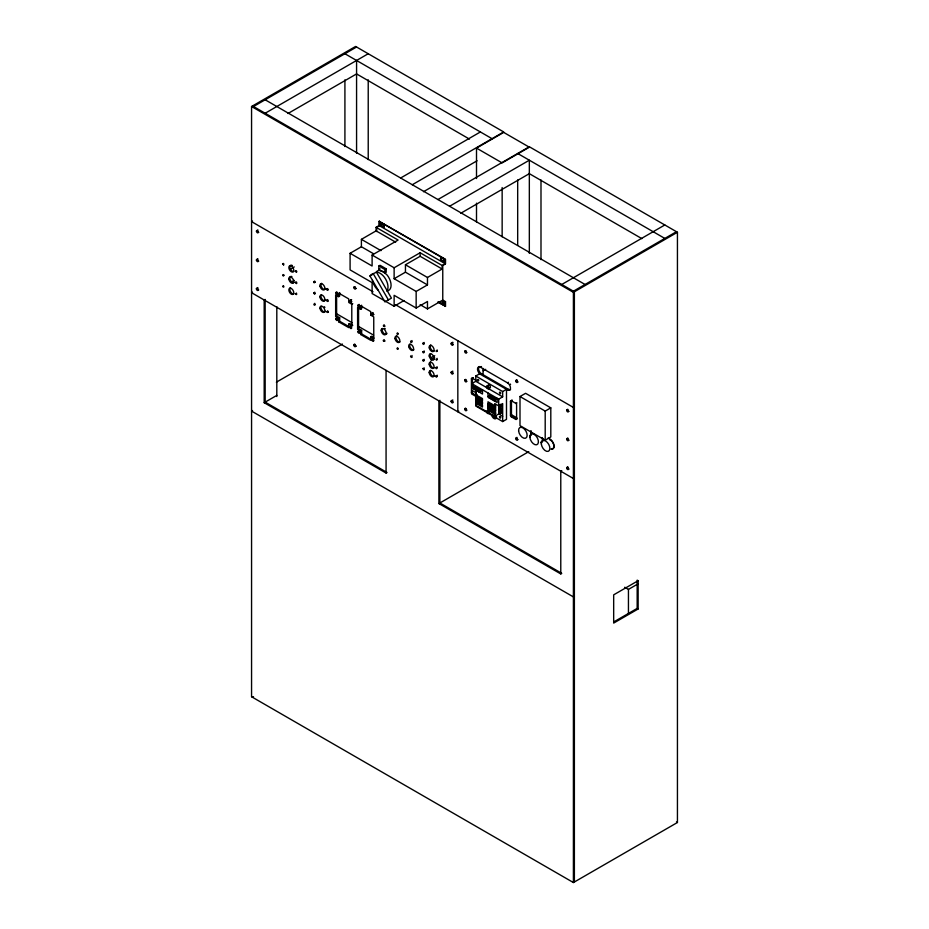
<?xml version="1.0" encoding="UTF-8"?>
<svg xmlns="http://www.w3.org/2000/svg" width="929" height="929" viewBox="0 0 929 929"><rect width="100%" height="100%" fill="white"/><g stroke="black" fill="none" stroke-linecap="round" stroke-linejoin="round"><path stroke-width="1.39" d="M296.421 293.03C297.652 296.792 293.947 292.577 296.444 293.773M314.617 281.057L315.361 282.346M327.531 288.513L328.413 289.813M314.745 303.33L314.768 304.189M314.699 292.147L315.372 293.576M327.682 310.716C328.634 314.629 325.162 310.704 327.565 311.772M376.477 272.22L391.434 298.128L384.92 301.89L369.963 275.983L371.379 274.45L376.477 272.22L378.01 272.371A11.241 6.491 60 0 1 387.741 289.233L386.952 290.986M384.095 339.619C385.163 343.66 381.587 339.259 384.095 340.653M384.107 324.732C384.513 328.959 381.61 323.64 385.117 326.125M327.612 299.556L328.367 301.031M424.054 367.733L424.135 368.883M385.117 340.978L384.153 340.502M437.919 199.538L529.333 146.759L677.438 232.262L677.438 822.49L573.402 882.55L251.562 696.738L251.562 106.51L355.598 46.45L503.704 131.953L412.29 184.732M253.501 106.51L356.573 47.007M265.16 113.245L368.221 53.743M288.025 113.489L356.573 73.925L469.47 139.106M252.537 221.067L251.562 221.636L373.028 291.764M400.631 178.008L480.398 131.953M476.507 148.106L503.704 132.406L529.333 147.2L502.148 162.9L476.507 148.106L476.507 178.531M423.508 191.711L477.088 160.775M290.522 269.096L294.249 266.937M252.537 292.147L251.562 292.705L573.402 478.516L574.377 477.959M379.148 221.334L445.2 259.47L445.2 263.708L379.148 225.573L379.148 221.334L445.514 259.296L445.514 263.882L442.761 265.473L442.761 303.26L445.514 301.67L445.514 306.256L437.722 302.122M380.669 222.925L384.037 224.504L383.735 227.152L380.669 225.387L380.669 222.925L384.037 224.504M395.661 242.167L376.082 230.868L376.082 227.338L379.148 225.573M380.669 225.387L384.037 226.978M373.644 253.814L361.404 246.754L361.404 239.345L376.082 230.868M291.764 281.824L294.249 280.384M404.034 300.543L394.128 306.256L372.111 293.552L372.111 282.602L350.094 269.886L350.094 253.292L361.404 246.754M449.578 206.261L529.333 160.218L529.333 253.315M350.094 253.292L372.111 266.008L372.111 255.057L398.111 240.042L376.082 227.338M460.796 213.24L529.333 173.665M378.835 266.008L380.066 265.299L386.185 268.829L386.185 272.36L384.954 273.068L378.835 269.538L378.835 266.008L384.954 269.538L386.185 268.829M378.835 269.538L380.066 268.829M369.963 275.983L373.017 274.218M348.456 326.334L339.677 321.26L339.677 317.753L338.702 318.31L335.648 316.545L335.648 294.899L338.702 296.665L339.677 296.107L339.677 292.554M372.111 255.057L394.128 267.773L420.129 252.758L442.146 265.473L445.2 263.708M405.45 264.765L427.468 277.481L427.468 284.901L405.45 272.185L405.45 264.765L420.129 256.288L442.146 269.004L442.146 265.473M394.128 267.773L394.128 278.712L405.45 272.185M338.702 296.665L338.702 293.111L348.735 298.906L348.735 302.459L351.789 304.224L352.765 303.655M335.648 316.545L336.612 315.988L339.677 317.753M440.613 257.53L443.981 259.121L443.679 261.769L440.613 260.004L440.613 257.53L443.981 259.121M361.636 330.422L360.661 330.991L357.607 329.226L357.607 307.58L358.571 307.011L358.571 328.657L361.636 330.422L361.636 333.941L371.658 339.735M360.661 309.345L360.661 305.792L361.636 305.235L361.636 308.776L360.661 309.345L357.607 307.58M440.613 260.004L443.981 261.583M338.702 318.31L338.702 321.829L339.677 321.26M427.468 277.481L442.146 269.004M348.735 324.105L349.699 323.536L352.765 325.313L351.789 325.87L348.735 324.105L348.735 327.612L338.702 321.829M360.661 305.792L370.694 311.587L370.694 315.128L371.658 314.571M394.128 278.712L416.157 291.427L427.468 284.901M357.607 329.226L358.571 328.657M276.366 382.191L342.418 344.055M360.661 330.991L360.661 334.498L361.636 333.941M394.128 306.256L394.128 295.317L416.157 308.033L427.468 301.495L427.468 308.916L420.129 304.677M360.661 334.498L370.694 340.293L370.694 336.774L371.658 336.217L373.702 337.401M265.16 403.279L265.16 299.428L264.184 299.986L264.184 402.687L276.807 395.394M427.468 308.916L442.146 300.439L442.146 303.969L445.2 302.204L445.2 306.442M252.537 410.525L251.562 411.094L573.402 596.906L574.377 596.348M438.476 301.844L443.679 304.851L443.981 302.204M430.986 357.886L434.726 355.726M561.755 284.483L664.816 224.981M430.986 360.127L434.726 357.967M573.402 291.207L676.463 231.704M251.562 106.51L573.402 292.333L677.438 232.262M510.567 389.565A4.239 2.45 60 0 1 508.442 389.344L481.524 373.806L480.548 374.364A4.239 2.45 60 0 1 477.541 369.173L478.516 368.453A4.239 2.45 60 0 1 479.399 366.514M477.541 369.173L477.541 369.022A4.239 2.45 60 0 1 480.537 367.292L481.512 366.723A4.239 2.45 60 0 0 481.117 366.537M483.219 370.776L485.716 369.336M475.764 376.013L502.67 391.55L502.67 396.846L475.764 381.308L475.764 376.013L479.585 373.806L507.478 389.913L508.442 389.344M476.623 396.822L472.35 394.349A1.301 0.755 60 0 1 471.433 392.758L471.433 378.811L473.314 377.72M475.764 392.607L471.781 390.319L471.781 383.607L475.764 381.308M471.433 392.758L472.396 392.201A1.301 0.755 60 0 0 473.314 393.791L476.531 395.638M472.35 394.349L473.314 393.791M476.682 396.323L475.764 396.846L482.488 400.736L482.488 398.611L475.764 394.732L476.682 394.198L476.682 396.323L482.279 399.551M480.537 367.292L507.478 382.841L508.442 382.283M458.81 411.233L457.834 411.791L457.834 340.722M482.279 405.915L476.682 402.675L475.764 403.209L482.488 407.088L482.488 404.974L475.764 401.084M502.67 391.55L506.491 389.344L506.491 419.362L502.67 421.569L475.764 406.031L475.764 392.259M487.992 403.906L488.909 403.383L495.633 407.262L495.633 405.149L494.716 405.671L487.992 401.792L487.992 403.906L494.716 407.796L495.633 407.262M487.992 404.974L488.909 404.44L488.909 406.565L495.633 410.444L495.633 408.33L494.716 408.853L487.992 404.974L487.992 407.088L494.716 410.978L495.633 410.444M471.781 383.607L498.699 399.145L502.67 396.846M487.992 407.088L488.909 406.565M487.992 408.145L488.909 407.622L488.909 409.735L495.633 413.626L495.633 411.501L494.716 412.035L487.992 408.145L487.992 410.27L494.716 414.148L495.633 413.626M487.992 410.27L488.909 409.735M264.184 402.687L386.069 473.047L387.045 472.489L265.16 402.118M510.474 401.351L512.367 400.26A1.301 0.755 60 0 0 511.449 400.794A1.301 0.755 60 0 0 510.474 401.351L510.474 415.298A1.301 0.755 60 0 0 511.391 416.889L515.676 419.362L516.64 418.805A1.301 0.755 60 0 0 516.988 418.921M519.996 396.532L525.593 393.304L550.804 407.854L550.804 436.955L545.195 440.183L519.996 425.633L519.996 396.532L545.195 411.082L550.804 407.854M515.676 419.362A1.301 0.755 60 0 0 516.594 418.828L512.367 416.331A1.301 0.755 60 0 1 511.449 414.74L511.449 400.794L515.676 403.291L516.64 402.733A1.301 0.755 60 0 1 516.988 403.012M475.764 405.323L494.716 416.273L498.699 413.974L502.67 416.273M510.474 415.298L511.449 414.74M511.391 416.889L512.367 416.331M574.377 406.89L573.402 407.448L395.324 304.631M438.894 400.863L438.894 503.553L528.775 451.657M561.755 470.666L560.779 471.224L560.779 573.925L561.755 573.356L439.87 502.984M251.562 696.738L253.501 696.738M638.142 580.718L613.674 594.839L613.674 623.092L638.142 608.971L638.142 580.718L637.166 580.16L637.166 608.414L613.93 621.826M624.729 587.244L628.445 589.392L638.258 583.726M424.1 350.895L424.077 351.986M424.077 359.279L424.042 360.371M424.123 342.453L424.123 343.672M437.036 366.723L437.036 367.942M437.106 358.327C437.71 362.194 434.517 358.385 436.851 359.488M437.153 375.153L437.118 376.431M437.129 349.908C437.501 353.589 434.4 349.815 437.083 351.174M328.413 312.237L327.682 311.703M411.977 340.548L411.977 341.907M412.011 355.47L411.953 356.782M315.326 304.77C312.783 301.867 314.42 307.104 314.734 304.422M344.914 53.743L492.045 138.688M517.685 153.482L664.816 238.428M528.973 173.456L641.869 238.637M265.16 99.786L585.061 284.483M252.537 105.952L574.377 291.764L574.377 881.993L573.402 881.424M361.404 239.345L380.983 250.644M443.017 300.23L445.514 301.67M442.715 300.764L445.2 302.204M441.949 303.493L443.981 304.677M440.52 303.388L445.514 306.256M370.694 315.128L373.748 316.894L373.748 338.551L370.694 336.774M476.623 380.751L472.35 378.277A1.301 0.755 60 0 0 471.433 378.811M335.88 313.352L352.207 322.781M358.501 326.416L373.574 335.114M511.821 414.938L516.849 417.829M475.764 397.902L482.488 401.792L482.488 403.906L475.764 400.027L476.682 399.493L482.279 402.733M637.166 608.414L638.142 608.971M438.894 503.553L560.779 573.925M676.463 821.921L677.438 822.49M296.815 282.846L296.409 281.893M296.815 271.628L296.421 270.862M283.868 275.332C281.255 273.045 283.984 278.131 283.566 275.123M398.065 333.801C395.533 331.572 398.146 336.623 397.833 333.685M398.065 348.689C395.255 346.714 398.796 351.836 397.763 347.911M283.577 286.376C281.057 284.878 284.68 289.488 283.519 285.714M283.775 263.999L283.531 263.406M373.423 273.985L388.38 299.893M283.74 275.147L283.531 274.554M397.949 333.627L397.763 333.023M628.445 589.392L628.445 613.988M573.402 292.333L573.402 882.55M545.195 411.082L545.195 440.183M540.992 179.971L540.992 259.621M517.685 179.971L517.685 245.14M516.594 418.828L516.594 404.881A1.301 0.755 60 0 0 515.676 403.291M502.67 421.569L502.67 403.558L498.699 405.857L494.716 403.558L494.716 405.671M502.148 187.542L502.148 236.802M498.699 399.145L498.699 413.974M497.166 398.262L497.166 402.501L487.992 397.206L487.992 392.967M494.716 407.796L494.716 408.853M494.716 410.978L494.716 412.035M494.716 414.148L494.716 416.273M483.08 368.418L483.08 375.548M482.488 389.785L482.488 394.024L473.314 388.728L473.314 384.49M478.516 368.453L478.516 368.604A4.239 2.45 60 0 0 481.524 373.806M476.682 400.562L476.682 402.675M476.507 203.172L476.507 222.008M472.396 383.828L472.396 378.254A1.301 0.755 60 0 1 472.664 377.65M443.679 259.296L443.679 261.769M443.679 302.378L443.679 304.851M440.927 257.356L440.927 259.818M439.87 400.294L439.87 503.797M420.129 252.758L420.129 256.288M416.157 291.427L416.157 308.033M386.069 370.357L386.069 473.047M384.954 269.538L384.954 273.068M383.735 224.69L383.735 227.152M380.983 222.739L380.983 225.213M379.45 221.148L379.45 225.747L376.698 227.338L376.698 231.53M368.221 79.836L368.221 159.602M356.573 60.466L356.573 153.273M351.789 304.224L351.789 325.87M344.914 79.836L344.914 146.55M336.612 294.342L336.612 315.988M276.807 306.64L276.807 396.555M530.842 431.056A6.05 3.495 60 0 1 530.18 435.55M542.118 437.559A6.05 3.495 60 0 1 542.037 441.287M541.456 442.053A6.05 3.495 60 0 1 540.643 442.471M548.029 438.128A6.05 3.495 60 0 1 553.568 444.167A6.05 3.495 60 0 1 551.118 449.137M507.478 389.913A4.239 2.45 60 0 0 510.474 388.183L510.474 388.032A4.239 2.45 60 0 0 507.478 382.841M496.388 416.389A3.461 1.997 60 0 1 494.588 418.77A3.461 1.997 60 0 1 491.627 414.984M549.515 439.649A5.191 2.996 60 0 1 554.009 445.235A5.191 2.996 60 0 1 551.42 448.928M542.571 438.105A5.191 2.996 60 0 1 540.585 442.494M531.063 430.963A5.191 2.996 60 0 1 531.423 434.389M531.063 435.202A5.191 2.996 60 0 1 529.716 435.98M510.276 384.049A4.239 2.45 60 0 1 510.567 384.513M496.667 418.143A3.461 1.997 60 0 1 493.206 416.053M492.834 415.24A3.461 1.997 60 0 1 492.602 414.427M466.822 352.532A1.301 0.755 60 0 1 465.708 350.581M466.822 381.354A1.301 0.755 60 0 1 465.708 379.404M466.822 410.177A1.301 0.755 60 0 1 465.708 408.226M568.989 411.408A1.301 0.755 60 0 1 567.735 409.236M569.082 440.218A1.301 0.755 60 0 1 567.816 437.977M569.024 469.052A1.301 0.755 60 0 1 567.863 466.764M518.022 439.626A1.301 0.755 60 0 1 516.907 437.327M518.022 381.982A1.301 0.755 60 0 1 516.907 379.671M499.907 412.046A1.301 0.755 60 0 1 500.348 410.769A1.301 0.755 60 0 1 501.579 412.255A1.301 0.755 60 0 1 500.708 413.022M499.767 408.307A1.301 0.755 60 0 1 500.859 407.831A1.301 0.755 60 0 1 501.509 409.712A1.301 0.755 60 0 1 500.081 409.213M500.162 404.417A1.301 0.755 60 0 1 501.579 405.892A1.301 0.755 60 0 1 500.51 406.53M476.449 399.981A1.301 0.755 60 0 1 476.972 398.274M477.007 389.007A1.301 0.755 60 0 1 477.75 388.125A1.301 0.755 60 0 1 478.818 389.704A1.301 0.755 60 0 1 477.889 390.308M479.399 390.656A1.301 0.755 60 0 1 479.875 389.402A1.301 0.755 60 0 1 481.094 390.923A1.301 0.755 60 0 1 480.188 391.643M474.777 387.904A1.301 0.755 60 0 1 475.439 386.789A1.301 0.755 60 0 1 476.519 388.543A1.301 0.755 60 0 1 475.3 388.752M476.925 397.159A1.301 0.755 60 0 1 475.915 395.487A1.301 0.755 60 0 1 476.972 395.092M491.987 398.193A1.301 0.755 60 0 1 491.998 396.578A1.301 0.755 60 0 1 493.38 397.67A1.301 0.755 60 0 1 492.881 398.901M488.747 411.942A1.73 0.999 60 0 1 487.841 413.521A1.73 0.999 60 0 1 486.506 410.99M494.077 399.122A1.301 0.755 60 0 1 494.634 397.891A1.301 0.755 60 0 1 495.796 399.586A1.301 0.755 60 0 1 494.634 399.946M489.42 396.242A1.301 0.755 60 0 1 490.233 395.313A1.301 0.755 60 0 1 491.186 397.136A1.301 0.755 60 0 1 489.873 397.113M476.171 393.234A1.301 0.755 60 0 1 476.043 391.875M488.039 386.116A1.73 0.999 60 0 1 489.002 384.92A1.73 0.999 60 0 1 490.431 387.01A1.73 0.999 60 0 1 489.211 387.846M376.233 272.092A11.241 6.491 60 0 1 379.148 270.409L383.12 271.477L387.103 275.007A11.241 6.491 60 0 1 387.103 290.905M378.01 290.103A11.241 6.491 60 0 1 372.378 280.372M359.895 306.431A1.184 0.685 60 0 1 359.082 304.34M325.731 288.408A3.461 1.997 60 0 1 322.131 288.013A3.461 1.997 60 0 1 321.655 283.287M337.61 293.599A1.184 0.685 60 0 1 336.879 292.089M452.98 344.566A1.301 0.755 60 0 1 452.075 342.975A1.301 0.755 60 0 1 453.004 342.464M356.306 346.122A1.301 0.755 60 0 1 354.808 344.16M413.869 349.792A3.461 1.997 60 0 1 410.641 348.178A3.461 1.997 60 0 1 410.014 344.16M324.825 311.83A3.461 1.997 60 0 1 321.84 310.042A3.461 1.997 60 0 1 321.132 306.291M324.349 306.698A3.461 1.997 60 0 1 324.895 307.394M325.614 311.145A3.461 1.997 60 0 1 325.289 311.587M434.18 359.442A3.461 1.997 60 0 1 430.963 357.502A3.461 1.997 60 0 1 430.603 353.589M325.591 299.997A3.461 1.997 60 0 1 322.328 299.463A3.461 1.997 60 0 1 321.167 295.027M385.837 334.301A3.461 1.997 60 0 1 382.876 332.152A3.461 1.997 60 0 1 382.493 328.518M384.606 328.32A3.461 1.997 60 0 1 385.245 328.785M386.975 333.244A3.461 1.997 60 0 1 386.336 334.15M258.761 261.13A1.301 0.755 60 0 1 257.507 260.004A1.301 0.755 60 0 1 257.867 258.761M258.796 232.32A1.301 0.755 60 0 1 257.542 231.205A1.301 0.755 60 0 1 257.879 229.951M399.993 341.895A3.461 1.997 60 0 1 396.544 339.654A3.461 1.997 60 0 1 396.753 335.787M356.248 288.489A1.301 0.755 60 0 1 354.773 286.678M373.841 314.49A1.184 0.685 60 0 1 372.889 312.516M434.482 367.652A3.461 1.997 60 0 1 431.044 366.061A3.461 1.997 60 0 1 430.708 361.892M351.661 327.902A1.184 0.685 60 0 1 350.814 326.451A1.184 0.685 60 0 1 351.661 325.963M337.715 319.855A1.184 0.685 60 0 1 336.902 318.159M294.017 293.773A3.461 1.997 60 0 1 291.056 292.507L290.556 291.776A3.461 1.997 60 0 1 290.556 287.781M294.238 282.37A3.461 1.997 60 0 1 290.173 279.792A3.461 1.997 60 0 1 291.915 276.552M434.47 376.094A3.461 1.997 60 0 1 431.021 374.422A3.461 1.997 60 0 1 430.754 370.276M434.319 350.953A3.461 1.997 60 0 1 430.859 348.932A3.461 1.997 60 0 1 430.87 344.949M452.829 402.118A1.301 0.755 60 0 1 452.922 400.074M258.75 289.941A1.301 0.755 60 0 1 257.496 288.826A1.301 0.755 60 0 1 257.832 287.572M293.947 271.384A3.461 1.997 60 0 1 290.974 269.979L290.487 269.224A3.461 1.997 60 0 1 290.208 265.648L290.614 265.311A3.461 1.997 60 0 1 292.38 265.578M452.829 373.295A1.301 0.755 60 0 1 452.911 371.24M373.876 340.688A1.184 0.685 60 0 1 372.993 338.597M373.574 338.62A1.184 0.685 60 0 1 374.004 338.969M359.895 332.628A1.184 0.685 60 0 1 359.082 330.527M351.661 301.716A1.184 0.685 60 0 1 350.814 300.253A1.184 0.685 60 0 1 351.661 299.777M435.794 376.036C436.479 379.055 437.71 375.084 435.794 376.036M422.881 351.766C423.554 354.773 424.82 350.825 422.881 351.766M422.858 360.15C423.519 363.169 424.797 359.233 422.858 360.15M499.5 392.386C500.266 396.079 501.892 391.306 499.5 392.386M499.477 416.715C500.208 420.512 501.985 415.693 499.477 416.715M313.654 281.626C314.118 284.611 315.721 280.964 313.654 281.626M313.665 292.844L314.676 294.11L313.723 292.716M326.555 289.07L327.565 290.336L326.613 288.942M410.583 341.361C411.013 344.322 412.697 340.746 410.583 341.361M422.869 343.277C423.345 346.262 424.948 342.627 422.869 343.277M435.782 367.547C436.224 370.52 437.884 366.909 435.782 367.547M477.471 379.566C477.959 383.317 480.165 378.881 477.471 379.566M410.583 356.237L411.675 357.456L410.583 356.237M422.916 368.499L423.996 369.719L422.916 368.499M295.468 282.3L296.548 283.531L295.468 282.3M295.48 271.082L296.548 272.325L295.55 270.954M326.578 300.241L327.635 301.495L326.648 300.125M282.59 263.615L283.647 264.893L282.59 263.615M289.651 265.868L289.244 266.205A3.461 1.997 60 0 0 289.511 269.793L290.011 270.548A3.461 1.997 60 0 0 293.262 271.744A3.461 1.997 60 0 0 292.96 267.761A3.461 1.997 60 0 0 289.651 265.868M290.092 288.176L289.604 288.327A3.461 1.997 60 0 0 289.581 292.333L290.092 293.076A3.461 1.997 60 0 0 293.761 292.751A3.461 1.997 60 0 0 290.092 288.176M518.614 430.882A6.05 3.495 60 0 0 525.396 438.267A6.05 3.495 60 0 0 524.618 429.303A6.05 3.495 60 0 0 518.614 430.882M529.89 437.385A6.05 3.495 60 0 0 536.672 444.77A6.05 3.495 60 0 0 535.882 435.806A6.05 3.495 60 0 0 529.89 437.385M541.34 443.992A6.05 3.495 60 0 0 548.122 451.378A6.05 3.495 60 0 0 547.332 442.413A6.05 3.495 60 0 0 541.34 443.992M566.644 410.258A1.301 0.755 60 0 0 568.025 411.965A1.301 0.755 60 0 0 568.025 410.13A1.301 0.755 60 0 0 566.644 410.258M566.655 439.208A1.301 0.755 60 0 0 568.107 440.776A1.301 0.755 60 0 0 567.921 438.848A1.301 0.755 60 0 0 566.655 439.208M566.644 467.949A1.301 0.755 60 0 0 568.049 469.609A1.301 0.755 60 0 0 567.991 467.74A1.301 0.755 60 0 0 566.644 467.949M464.697 351.394A1.301 0.755 60 0 0 466.079 353.113A1.301 0.755 60 0 0 466.079 351.278A1.301 0.755 60 0 0 464.697 351.394M464.697 380.228A1.301 0.755 60 0 0 466.079 381.935A1.301 0.755 60 0 0 466.079 380.1A1.301 0.755 60 0 0 464.697 380.228M464.697 409.05A1.301 0.755 60 0 0 466.079 410.757A1.301 0.755 60 0 0 466.079 408.923A1.301 0.755 60 0 0 464.697 409.05M515.676 380.82A1.301 0.755 60 0 0 517.047 382.539A1.301 0.755 60 0 0 517.047 380.704A1.301 0.755 60 0 0 515.676 380.82M515.676 438.476A1.301 0.755 60 0 0 517.047 440.183A1.301 0.755 60 0 0 517.047 438.349A1.301 0.755 60 0 0 515.676 438.476M473.79 388.125A1.301 0.755 60 0 0 475.276 389.611A1.301 0.755 60 0 0 474.998 387.648A1.301 0.755 60 0 0 473.79 388.125M490.744 397.809A1.301 0.755 60 0 0 492.184 399.435A1.301 0.755 60 0 0 492.056 397.531A1.301 0.755 60 0 0 490.744 397.809M478.354 390.575A1.301 0.755 60 0 0 479.736 392.293A1.301 0.755 60 0 0 479.736 390.459A1.301 0.755 60 0 0 478.354 390.575M498.85 408.841A1.301 0.755 60 0 0 500.278 410.467A1.301 0.755 60 0 0 500.174 408.574A1.301 0.755 60 0 0 498.85 408.841M498.85 411.977A1.301 0.755 60 0 0 500.243 413.66A1.301 0.755 60 0 0 500.208 411.791A1.301 0.755 60 0 0 498.85 411.977M493.044 399.052A1.301 0.755 60 0 0 494.414 400.771A1.301 0.755 60 0 0 494.414 398.936A1.301 0.755 60 0 0 493.044 399.052M486.459 386.603A1.73 0.999 60 0 0 488.294 388.891A1.73 0.999 60 0 0 488.294 386.441A1.73 0.999 60 0 0 486.459 386.603M476.089 389.541A1.301 0.755 60 0 0 477.622 390.912A1.301 0.755 60 0 0 477.227 388.903A1.301 0.755 60 0 0 476.089 389.541M498.85 405.671A1.301 0.755 60 0 0 500.29 407.297A1.301 0.755 60 0 0 500.162 405.392A1.301 0.755 60 0 0 498.85 405.671M488.457 396.474A1.301 0.755 60 0 0 489.873 398.111A1.301 0.755 60 0 0 489.78 396.23A1.301 0.755 60 0 0 488.457 396.474M357.862 305.444A1.184 0.685 60 0 0 359.128 307.011A1.184 0.685 60 0 0 359.128 305.339A1.184 0.685 60 0 0 357.862 305.444M429.198 372.564A3.461 1.997 60 0 0 433.03 376.884A3.461 1.997 60 0 0 432.693 371.809A3.461 1.997 60 0 0 429.198 372.564M320.029 286.202A3.461 1.997 60 0 0 324.116 289.86A3.461 1.997 60 0 0 323.048 284.506A3.461 1.997 60 0 0 320.029 286.202M335.915 292.902A1.184 0.685 60 0 0 337.262 294.319A1.184 0.685 60 0 0 337.064 292.542A1.184 0.685 60 0 0 335.915 292.902M288.873 279.13A3.461 1.997 60 0 0 292.821 283.206A3.461 1.997 60 0 0 292.194 278.003A3.461 1.997 60 0 0 288.873 279.13M256.45 260.248A1.301 0.755 60 0 0 257.983 261.63A1.301 0.755 60 0 0 257.588 259.632A1.301 0.755 60 0 0 256.45 260.248M451.134 343.823A1.301 0.755 60 0 0 452.667 345.205A1.301 0.755 60 0 0 452.272 343.196A1.301 0.755 60 0 0 451.134 343.823M353.798 287.525A1.301 0.755 60 0 0 355.273 289.058A1.301 0.755 60 0 0 355.052 287.107A1.301 0.755 60 0 0 353.798 287.525M429.256 347.864A3.461 1.997 60 0 0 433.344 351.51A3.461 1.997 60 0 0 432.275 346.157A3.461 1.997 60 0 0 429.256 347.864M429.233 356.028A3.461 1.997 60 0 0 433.216 359.999A3.461 1.997 60 0 0 432.473 354.762A3.461 1.997 60 0 0 429.233 356.028M429.186 364.203A3.461 1.997 60 0 0 433.053 368.453A3.461 1.997 60 0 0 432.635 363.344A3.461 1.997 60 0 0 429.186 364.203M353.821 345.263A1.301 0.755 60 0 0 355.331 346.691A1.301 0.755 60 0 0 354.994 344.694A1.301 0.755 60 0 0 353.821 345.263M319.971 308.196A3.461 1.997 60 0 0 323.849 312.399A3.461 1.997 60 0 0 323.385 307.255A3.461 1.997 60 0 0 319.971 308.196M408.806 346.714A3.461 1.997 60 0 0 412.894 350.349A3.461 1.997 60 0 0 411.802 344.996A3.461 1.997 60 0 0 408.806 346.714M357.862 331.641A1.184 0.685 60 0 0 359.128 333.209A1.184 0.685 60 0 0 359.128 331.525A1.184 0.685 60 0 0 357.862 331.641M371.809 339.735A1.184 0.685 60 0 0 373.11 341.257A1.184 0.685 60 0 0 373.028 339.526A1.184 0.685 60 0 0 371.809 339.735M381.192 330.294A3.461 1.997 60 0 0 384.861 334.858A3.461 1.997 60 0 0 384.861 329.969A3.461 1.997 60 0 0 381.192 330.294M394.999 338.586A3.461 1.997 60 0 0 399.017 342.453A3.461 1.997 60 0 0 398.181 337.181A3.461 1.997 60 0 0 394.999 338.586M451.111 401.282A1.301 0.755 60 0 0 452.539 402.907A1.301 0.755 60 0 0 452.423 401.003A1.301 0.755 60 0 0 451.111 401.282M451.111 372.471A1.301 0.755 60 0 0 452.551 374.073A1.301 0.755 60 0 0 452.411 372.169A1.301 0.755 60 0 0 451.111 372.471M256.404 288.791A1.301 0.755 60 0 0 257.786 290.498A1.301 0.755 60 0 0 257.786 288.664A1.301 0.755 60 0 0 256.404 288.791M371.809 313.503A1.184 0.685 60 0 0 373.075 315.07A1.184 0.685 60 0 0 373.075 313.387A1.184 0.685 60 0 0 371.809 313.503M349.85 300.822A1.184 0.685 60 0 0 351.116 302.389A1.184 0.685 60 0 0 351.116 300.706A1.184 0.685 60 0 0 349.85 300.822M256.45 231.158A1.301 0.755 60 0 0 257.821 232.877A1.301 0.755 60 0 0 257.821 231.042A1.301 0.755 60 0 0 256.45 231.158M349.85 327.008A1.184 0.685 60 0 0 351.116 328.576A1.184 0.685 60 0 0 351.116 326.892A1.184 0.685 60 0 0 349.85 327.008M335.903 318.961A1.184 0.685 60 0 0 337.169 320.528A1.184 0.685 60 0 0 337.169 318.844A1.184 0.685 60 0 0 335.903 318.961M319.971 296.897A3.461 1.997 60 0 0 323.803 301.205A3.461 1.997 60 0 0 323.455 296.119A3.461 1.997 60 0 0 319.971 296.897"/></g></svg>
